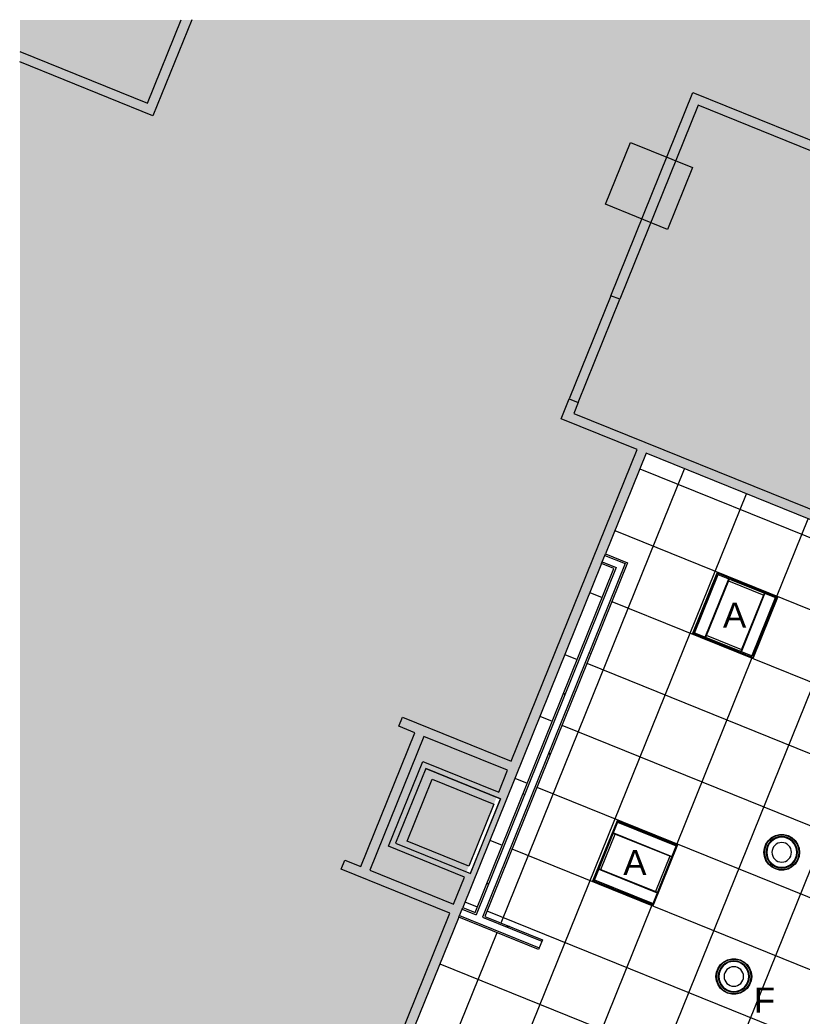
# Model space of a CAD drawing. Header units: inches. Extents: x 240 to 2111, y -1901 to 154.
# Drawn here: x 239.6 to 521, y -247.3 to 110.9 of the extents above; entities that cross this region are included whole.
import ezdxf

# ---------------------------------------------------------------- set-up
doc = ezdxf.new("R2010")
doc.units = ezdxf.units.IN
doc.header["$MEASUREMENT"] = 0
for name, color, linetype, lineweight in [('8th floor - 800-805 background_dwg', 8, 'Continuous', 9), ('A-CLNG', 13, 'Continuous', 13), ('A-CLNG-PATT', 13, 'Continuous', 13), ('A-COLS', 52, 'Continuous', 13), ('A-DETL-GENF', 92, 'Continuous', 9), ('A-WALL', 113, 'Continuous', 13), ('A-Wall-Bldg', 7, 'Continuous', 9), ('A-WALL-PATT', 111, 'Continuous', 13), ('E-LITE-EQPM', 33, 'Continuous', 9), ('E-LITE-EQPM-IDEN', 33, 'Continuous', 9), ('I-WALL', 2, 'Continuous', 13)]:
    doc.layers.add(name, color=color, linetype=linetype, lineweight=lineweight)
doc.styles.add('Arial', font='arial.ttf', dxfattribs={"height": 9})
pattern_1 = [(0, (0, 0), (30.72, 7.68), [1.267, -21.773, 1.267, -21.773, -122.88]), (0, (0, 0), (30.72, 7.68), [-46.08, 1.267, -44.813, 1.267, -21.773, -53.76]), (0, (0, 0), (30.72, 7.68), [-115.2, 1.267, -14.093, 1.267, -37.133]), (120, (11.52, 3.84), (-22.01108, 22.7643), [1.267, -21.773, 1.267, -21.773, -122.88]), (120, (11.52, 3.84), (-22.01108, 22.7643), [-46.08, 1.267, -44.813, 1.267, -21.773, -53.76]), (120, (11.52, 3.84), (-22.01108, 22.7643), [-115.2, 1.267, -14.093, 1.267, -37.133]), (240, (15.36, 19.2), (-8.70892, -30.4443), [1.267, -21.773, 1.267, -21.773, -122.88]), (240, (15.36, 19.2), (-8.70892, -30.4443), [-46.08, 1.267, -44.813, 1.267, -21.773, -53.76]), (240, (15.36, 19.2), (-8.70892, -30.4443), [-115.2, 1.267, -14.093, 1.267, -37.133])]

# ---------------------------------------------------------------- blocks, each defined once
blk = doc.blocks.new('8th floor - 800-805 background_dwg-V1-REFLECTED CEILING PLAN')
at = {"layer": 'A-Wall-Bldg', "color": 253, "flags": 128}
blk.add_lwpolyline([(577.51, -369.72), (588.37, -342.85), (615.2, -353.69)], dxfattribs=at)
blk = doc.blocks.new('Rectangular Column - 24_ x 24_-4979499-REFLECTED CEILING PLAN')
at = {"layer": 'A-COLS', "lineweight": 9}
blk.add_hatch(color=7, dxfattribs=at).paths.add_polyline_path([(12, -12), (12, 12), (-12, 12), (-12, -12), (-5.42, -12)], flags=0)
at = {"layer": 'A-COLS', "color": 8, "lineweight": 20}
for p, q in [((-12, 12), (12, 12)), ((-12, -12), (-12, 12)), ((12, 12), (12, -12)), ((12, -12), (-12, -12))]:
    blk.add_line(p, q, dxfattribs=at)
blk = doc.blocks.new('L-Recessed-Axis-Duo - 2 x 2-V12-REFLECTED CEILING PLAN')
at = {"layer": 'E-LITE-EQPM'}
for p, q in [((-11.7, 11.7), (-11.7, -11.7)), ((11.7, 11.7), (-11.7, 11.7)), ((-11.37, 11.26), (-11.37, 11.27)), ((-11.37, 11.14), (-11.37, 11.26)), ((-11.37, 11.14), (11.38, 11.14)), ((11.32, 11.32), (-11.32, 11.32)), ((-11.32, 11.32), (-11.32, -11.32)), ((11.32, -11.32), (11.32, 11.32)), ((11.38, 11.27), (11.38, 11.26)), ((11.38, 11.26), (11.38, 11.14)), ((11.7, -11.7), (11.7, 11.7)), ((-11.32, 7.03), (11.32, 7.03)), ((-11.32, 7.02), (11.32, 7.02)), ((-11.32, 6.85), (11.32, 6.85)), ((-10.57, 6.87), (-10.57, -6.87)), ((10.57, -6.87), (10.57, 6.87)), ((11.32, -6.85), (-11.32, -6.85)), ((-11.32, -7.02), (11.32, -7.02)), ((-11.32, -7.03), (11.32, -7.03)), ((-11.7, -11.7), (11.7, -11.7)), ((-11.37, -11.26), (-11.37, -11.14)), ((-11.37, -11.14), (11.38, -11.14)), ((-11.37, -11.27), (-11.37, -11.26)), ((-11.32, -11.32), (11.32, -11.32)), ((11.38, -11.14), (11.38, -11.26)), ((11.38, -11.26), (11.38, -11.27))]:
    blk.add_line(p, q, dxfattribs=at)
for points, knots in [([(-11.64, 11.64), (-11.65, 11.65), (-11.65, 11.65), (-11.66, 11.66), (-11.67, 11.67), (-11.68, 11.68), (-11.68, 11.68), (-11.69, 11.69), (-11.69, 11.69), (-11.7, 11.7), (-11.7, 11.7), (-11.7, 11.7), (-11.7, 11.7)], [0, 0, 0, 0, 0.166667, 0.25, 0.333333, 0.416667, 0.5, 0.583333, 0.666667, 0.75, 0.833333, 1, 1, 1, 1]), ([(11.64, 11.64), (11.65, 11.65), (11.65, 11.65), (11.66, 11.66), (11.67, 11.67), (11.68, 11.68), (11.68, 11.68), (11.69, 11.69), (11.69, 11.69), (11.7, 11.7), (11.7, 11.7), (11.7, 11.7), (11.7, 11.7)], [0, 0, 0, 0, 0.166667, 0.25, 0.333333, 0.416667, 0.5, 0.583333, 0.666667, 0.75, 0.833333, 1, 1, 1, 1]), ([(-11.7, -11.7), (-11.7, -11.7), (-11.7, -11.7), (-11.7, -11.7), (-11.69, -11.69), (-11.69, -11.69), (-11.68, -11.68), (-11.68, -11.68), (-11.67, -11.67), (-11.66, -11.66), (-11.65, -11.65), (-11.65, -11.65), (-11.64, -11.64)], [-1, -1, -1, -1, -0.833333, -0.75, -0.666667, -0.583333, -0.5, -0.416667, -0.333333, -0.25, -0.166667, 0, 0, 0, 0]), ([(11.64, -11.64), (11.65, -11.65), (11.65, -11.65), (11.66, -11.66), (11.67, -11.67), (11.68, -11.68), (11.68, -11.68), (11.69, -11.69), (11.69, -11.69), (11.7, -11.7), (11.7, -11.7), (11.7, -11.7), (11.7, -11.7)], [0, 0, 0, 0, 0.166667, 0.25, 0.333333, 0.416667, 0.5, 0.583333, 0.666667, 0.75, 0.833333, 1, 1, 1, 1])]:
    blk.add_open_spline(points, degree=3, knots=knots, dxfattribs=at)
blk = doc.blocks.new('L-Recessed-Axis-Duo - 2 x 2-V8-REFLECTED CEILING PLAN')
at = {"layer": 'E-LITE-EQPM'}
for p, q in [((-11.7, 11.7), (-11.7, -11.7)), ((11.7, 11.7), (-11.7, 11.7)), ((-11.37, 11.26), (-11.37, 11.27)), ((-11.37, 11.14), (-11.37, 11.26)), ((-11.37, 11.14), (11.38, 11.14)), ((11.32, 11.32), (-11.32, 11.32)), ((-11.32, 11.32), (-11.32, -11.32)), ((11.32, -11.32), (11.32, 11.32)), ((11.38, 11.27), (11.38, 11.26)), ((11.38, 11.26), (11.38, 11.14)), ((11.7, -11.7), (11.7, 11.7)), ((-11.32, 7.03), (11.32, 7.03)), ((-11.32, 7.02), (11.32, 7.02)), ((-11.32, 6.85), (11.32, 6.85)), ((-10.57, 6.87), (-10.57, -6.87)), ((10.57, -6.87), (10.57, 6.87)), ((11.32, -6.85), (-11.32, -6.85)), ((-11.32, -7.02), (11.32, -7.02)), ((-11.32, -7.03), (11.32, -7.03)), ((-11.7, -11.7), (11.7, -11.7)), ((-11.37, -11.26), (-11.37, -11.14)), ((-11.37, -11.14), (11.38, -11.14)), ((-11.37, -11.27), (-11.37, -11.26)), ((-11.32, -11.32), (11.32, -11.32)), ((11.38, -11.14), (11.38, -11.26)), ((11.38, -11.26), (11.38, -11.27))]:
    blk.add_line(p, q, dxfattribs=at)
for points, knots in [([(-11.64, 11.64), (-11.65, 11.65), (-11.65, 11.65), (-11.66, 11.66), (-11.67, 11.67), (-11.68, 11.68), (-11.68, 11.68), (-11.69, 11.69), (-11.69, 11.69), (-11.7, 11.7), (-11.7, 11.7), (-11.7, 11.7), (-11.7, 11.7)], [0, 0, 0, 0, 0.166667, 0.25, 0.333333, 0.416667, 0.5, 0.583333, 0.666667, 0.75, 0.833333, 1, 1, 1, 1]), ([(11.64, 11.64), (11.65, 11.65), (11.65, 11.65), (11.66, 11.66), (11.67, 11.67), (11.68, 11.68), (11.68, 11.68), (11.69, 11.69), (11.69, 11.69), (11.7, 11.7), (11.7, 11.7), (11.7, 11.7), (11.7, 11.7)], [0, 0, 0, 0, 0.166667, 0.25, 0.333333, 0.416667, 0.5, 0.583333, 0.666667, 0.75, 0.833333, 1, 1, 1, 1]), ([(-11.7, -11.7), (-11.7, -11.7), (-11.7, -11.7), (-11.7, -11.7), (-11.69, -11.69), (-11.69, -11.69), (-11.68, -11.68), (-11.68, -11.68), (-11.67, -11.67), (-11.66, -11.66), (-11.65, -11.65), (-11.65, -11.65), (-11.64, -11.64)], [-1, -1, -1, -1, -0.833333, -0.75, -0.666667, -0.583333, -0.5, -0.416667, -0.333333, -0.25, -0.166667, 0, 0, 0, 0]), ([(11.64, -11.64), (11.65, -11.65), (11.65, -11.65), (11.66, -11.66), (11.67, -11.67), (11.68, -11.68), (11.68, -11.68), (11.69, -11.69), (11.69, -11.69), (11.7, -11.7), (11.7, -11.7), (11.7, -11.7), (11.7, -11.7)], [0, 0, 0, 0, 0.166667, 0.25, 0.333333, 0.416667, 0.5, 0.583333, 0.666667, 0.75, 0.833333, 1, 1, 1, 1])]:
    blk.add_open_spline(points, degree=3, knots=knots, dxfattribs=at)
blk = doc.blocks.new('L-Pendant Allea - L-Pendant Allea-5480521-REFLECTED CEILING PLAN')
at = {"layer": 'E-LITE-EQPM', "flags": 128}
for points in [[(-6.42, 0), (-6.23, 1.54), (-5.68, 2.98), (-4.81, 4.26), (-3.65, 5.28), (-2.28, 6), (-0.77, 6.37), (0.77, 6.37), (2.28, 6), (3.65, 5.28), (4.81, 4.26), (5.69, 2.98), (6.23, 1.53), (6.42, 0)], [(-6.3, 0), (-6.11, 1.52), (-5.56, 2.95), (-4.68, 4.21), (-3.53, 5.21), (-2.16, 5.91), (-0.67, 6.26), (0.86, 6.24), (2.35, 5.84), (3.69, 5.1), (4.81, 4.06), (5.65, 2.78), (6.15, 1.33), (6.3, 0)], [(6.42, 0), (6.23, -1.54), (5.68, -2.98), (4.81, -4.26), (3.65, -5.28), (2.28, -6), (0.77, -6.37), (-0.77, -6.37), (-2.28, -6), (-3.65, -5.28), (-4.81, -4.26), (-5.69, -2.98), (-6.23, -1.53), (-6.42, 0)], [(6.3, 0), (6.11, -1.52), (5.56, -2.95), (4.68, -4.21), (3.53, -5.21), (2.16, -5.91), (0.67, -6.26), (-0.86, -6.24), (-2.35, -5.84), (-3.69, -5.1), (-4.81, -4.06), (-5.65, -2.78), (-6.15, -1.33), (-6.3, 0)]]:
    blk.add_lwpolyline(points, dxfattribs=at)
at = {"layer": 'E-LITE-EQPM'}
for radius, start, end in [(6.25, 360, 180), (5.65, 360, 180), (5.4, 360, 180), (6.25, 180, 360), (5.65, 180, 360), (5.4, 180, 360), (3.52, 0, 180), (3.52, 180, 0)]:
    blk.add_arc((0, 0), radius, start, end, dxfattribs=at)

msp = doc.modelspace()

# ---------------------------------------------------------------- hatches: boundary and pattern name
at = {"layer": 'A-CLNG-PATT'}
h = msp.add_hatch(dxfattribs=at)
h.set_pattern_fill('FP_3', color=256, style=0, pattern_type=2)
h.set_pattern_definition([(338, (578.734, -123.295), (-8.9906, -22.2524), []), (248, (578.734, -123.295), (-22.2524, 8.9906), [])])
h.paths.add_polyline_path([(906.93, -362.47), (955.57, -242.08), (858.66, -202.92), (858.7, -202.82), (805.63, -181.38), (805.5, -181.7), (798.78, -178.99), (832.68, -95.07), (785.62, -76.04), (785.81, -75.58), (755.72, -63.42), (752.11, -71.29), (725.13, -60.4), (736.89, -33.87), (764.23, -44.92), (757.4, -59.78), (787.31, -71.87), (824.88, 21.13), (798.94, 31.62), (794.68, 21.07), (652.21, 78.63), (620.11, -0.81), (591.14, 10.9), (555.44, -77.45), (581.51, -87.99), (580.11, -91.45), (464.92, -44.91), (450.31, -81.07), (458.26, -84.29), (406.88, -211.45), (427.65, -219.84), (426.25, -223.32), (397.52, -211.71), (371.61, -275.84), (381.59, -279.87), (381.64, -279.79), (384.52, -280.95), (373.98, -307.04), (361.11, -301.84), (347.46, -335.62), (641.36, -335.62), (641.36, -313.76), (663.36, -313.76), (663.36, -335.62), (840.47, -335.62), (906.92, -362.46)], flags=0)
h.paths.add_polyline_path([(519.91, -332.24), (498.21, -323.47), (506.98, -301.78), (528.68, -310.54), (521.09, -329.32)], flags=0)
h.paths.add_polyline_path([(756.18, -324.06), (734.48, -315.29), (743.25, -293.59), (764.95, -302.36), (757.23, -321.46)], flags=0)
h.paths.add_polyline_path([(863.49, -315.84), (842.1, -307.2), (842.05, -307.18), (841.19, -306.8), (850.22, -284.53), (871.58, -293.16), (871.62, -293.18), (872.49, -293.56), (863.49, -315.84)], flags=0)
h.paths.add_polyline_path([(864.07, -310.49), (869.21, -297.78), (849.6, -289.86), (844.47, -302.57), (863.99, -310.46)], flags=0)
h.paths.add_polyline_path([(453.15, -305.27), (431.45, -296.5), (440.22, -274.8), (461.92, -283.57), (454.55, -301.81)], flags=0)
h.paths.add_polyline_path([(689.38, -297.2), (667.68, -288.44), (676.44, -266.74), (698.14, -275.5), (690.69, -293.95)], flags=0)
h.paths.add_polyline_path([(881.49, -271.29), (860.1, -262.64), (860.05, -262.63), (859.19, -262.25), (868.22, -239.98), (889.58, -248.6), (889.63, -248.62), (890.49, -249), (881.49, -271.28)], flags=0)
h.paths.add_polyline_path([(622.63, -270.2), (600.93, -261.44), (609.7, -239.74), (631.4, -248.51), (624.15, -266.44)], flags=0)
h.paths.add_polyline_path([(882.07, -265.94), (887.21, -253.23), (867.61, -245.31), (862.47, -258.02), (881.99, -265.9)], flags=0)
h.paths.add_polyline_path([(555.87, -243.23), (534.17, -234.46), (542.94, -212.77), (564.64, -221.53), (556.03, -242.85)], flags=0)
h.paths.add_polyline_path([(497.31, -239.45), (495.59, -239.42), (494, -238.98), (492.67, -238.21), (491.44, -237.02), (490.63, -235.67), (490.22, -234.35), (490.07, -233.08), (490.26, -231.67), (490.74, -230.27), (491.5, -229.08), (492.79, -227.85), (494.23, -227.1), (495.69, -226.71), (497.39, -226.75), (498.98, -227.18), (500.31, -227.95), (501.54, -229.14), (502.35, -230.49), (502.76, -231.81), (502.91, -233.08), (502.72, -234.49), (502.24, -235.89), (501.48, -237.08), (500.19, -238.31), (498.75, -239.06), (497.36, -239.43)], flags=0)
h.paths.add_polyline_path([(792.06, -235.08), (770.36, -226.31), (779.13, -204.62), (800.83, -213.38), (792.1, -234.99)], flags=0)
h.paths.add_polyline_path([(403.4, -210.04), (453.37, -86.36), (448.9, -84.55), (398.93, -208.24), (402.81, -209.8)], flags=0)
h.paths.add_polyline_path([(725.26, -208.23), (703.56, -199.46), (712.32, -177.76), (734.02, -186.53), (725.56, -207.48)], flags=0)
h.paths.add_polyline_path([(467.52, -207.43), (445.82, -198.66), (454.59, -176.96), (476.28, -185.73), (469.09, -203.55)], flags=0)
h.paths.add_polyline_path([(514.54, -194.8), (512.82, -194.76), (511.24, -194.33), (509.91, -193.56), (508.68, -192.37), (507.86, -191.02), (507.45, -189.7), (507.3, -188.43), (507.49, -187.02), (507.97, -185.62), (508.73, -184.43), (510.02, -183.2), (511.46, -182.45), (512.92, -182.06), (514.62, -182.1), (516.21, -182.53), (517.54, -183.3), (518.77, -184.49), (519.58, -185.84), (519.99, -187.16), (520.14, -188.43), (519.95, -189.84), (519.47, -191.24), (518.71, -192.43), (517.38, -193.68), (515.98, -194.41), (514.59, -194.78)], flags=0)
h.paths.add_polyline_path([(658.51, -181.23), (636.81, -172.46), (645.58, -150.76), (667.28, -159.53), (659.02, -179.97)], flags=0)
h.paths.add_polyline_path([(591.75, -154.26), (570.06, -145.49), (578.82, -123.79), (600.52, -132.56), (593.16, -150.76)], flags=0)
h.paths.add_polyline_path([(532.89, -150.37), (531.18, -150.33), (529.59, -149.9), (528.26, -149.13), (527.05, -147.96), (526.22, -146.59), (525.81, -145.27), (525.66, -144), (525.85, -142.59), (526.33, -141.19), (527.09, -140), (528.38, -138.77), (529.81, -138.02), (531.27, -137.63), (532.98, -137.66), (534.56, -138.1), (535.89, -138.87), (537.12, -140.06), (537.94, -141.41), (538.35, -142.73), (538.5, -144), (538.31, -145.41), (537.83, -146.81), (537.07, -148), (535.78, -149.23), (534.34, -149.98), (532.95, -150.35)], flags=0)
h.paths.add_polyline_path([(761.52, -119.51), (740.13, -110.86), (740.09, -110.84), (739.22, -110.46), (748.26, -88.19), (769.62, -96.83), (769.67, -96.85), (770.53, -97.23), (761.52, -119.51)], flags=0)
h.paths.add_polyline_path([(503.4, -118.45), (481.7, -109.69), (490.47, -87.99), (512.17, -96.76), (503.95, -117.08)], flags=0)
h.paths.add_polyline_path([(762.11, -114.16), (767.25, -101.46), (747.65, -93.53), (742.51, -106.23), (762.02, -114.13)], flags=0)
h.paths.add_polyline_path([(694.15, -91.93), (672.45, -83.16), (681.22, -61.46), (702.92, -70.23), (695.1, -89.57)], flags=0)
h.paths.add_polyline_path([(627.39, -64.96), (605.69, -56.19), (614.46, -34.49), (636.16, -43.26), (628.56, -62.06)], flags=0)
h.paths.add_polyline_path([(730.03, -2.95), (708.33, 5.81), (717.1, 27.51), (738.8, 18.75), (731.56, 0.83)], flags=0)
h.paths.add_polyline_path([(663.27, 24.02), (641.57, 32.79), (650.34, 54.48), (672.04, 45.72), (663.43, 24.41)], flags=0)
at = {"layer": 'A-COLS'}
h = msp.add_hatch(color=250, dxfattribs=at)
h.paths.add_polyline_path([(472.61, 35.57), (481.6, 57.83), (475.59, 60.26), (466.6, 38)], flags=0)
h.paths.add_polyline_path([(463.35, 39.31), (472.35, 61.57), (459.35, 66.82), (450.36, 44.57), (452.21, 43.82)], flags=0)
at = {"layer": 'A-DETL-GENF'}
h = msp.add_hatch(color=254, dxfattribs=at)
h.paths.add_polyline_path([(803.81, -1901.45), (2110.78, -1901.45), (2110.78, -176.86), (2008.52, -429.97), (1892.39, -383.05), (1892.39, -747.55), (1888.89, -747.55), (1888.89, -489.42), (1881.89, -489.42), (1881.89, -485.92), (1888.89, -485.92), (1888.89, -381.64), (1871.3, -374.53), (1913.44, -270.22), (1928.64, -276.36), (1927.33, -279.61), (1915.37, -274.78), (1875.85, -372.6), (2006.58, -425.41), (2068.3, -272.67), (1992.86, -242.19), (1970.67, -297.12), (1964.41, -294.59), (1965.72, -291.35), (1968.74, -292.56), (1989.62, -240.88), (1981.97, -237.79), (1983.28, -234.55), (2069.61, -269.42), (2110.78, -167.52), (2110.78, 42.18), (1940.83, 110.88), (1553.94, 110.88), (1494.21, -36.95), (1610.28, -83.84), (1608.97, -87.09), (1480.15, -35.04), (1481.46, -31.8), (1490.97, -35.64), (1550.16, 110.88), (1346.5, 110.88), (1315.87, 35.15), (1393.31, 3.82), (1393.43, 4.11), (1413.83, -4.13), (1413.74, -4.44), (1444.38, -16.81), (1443.06, -20.06), (1412.41, -7.67), (1405.58, -24.53), (1385.19, -16.29), (1392, 0.57), (1294.39, 40.06), (1295.7, 43.3), (1312.62, 36.46), (1342.72, 110.88), (1145.86, 110.88), (1150.94, 108.82), (1148.52, 102.84), (1258.62, 58.3), (1257.31, 55.06), (1147.2, 99.6), (1139.52, 80.6), (1115.51, 90.32), (1123.83, 110.88), (631.53, 110.88), (624.73, 94.03), (792.9, 26), (797.01, 36.17), (959.52, -29.48), (958.26, -32.61), (992.67, -46.53), (990.79, -51.16), (827.72, 14.8), (792.13, -73.28), (994.81, -155.26), (1030.43, -67.2), (1027.87, -66.16), (1029.75, -61.53), (1058.18, -73.03), (1056.3, -77.66), (1037.85, -70.2), (1002.22, -158.26), (1015.08, -163.45), (1018.42, -155.21), (1038.81, -163.45), (1030.57, -183.85), (1010.17, -175.6), (1010.93, -173.71), (998.08, -168.51), (976.49, -221.88), (1215.66, -318.63), (1265.23, -195.93), (1222.67, -178.72), (1234.41, -149.71), (1093.38, -92.66), (1095.26, -88.03), (1283.56, -164.2), (1281.68, -168.83), (1280.66, -168.42), (1244.39, -258.21), (1281.37, -273.17), (1285.4, -263.21), (1305.79, -271.45), (1298.33, -289.91), (1307.84, -293.76), (1347.55, -195.48), (1318.76, -183.83), (1320.64, -179.2), (1352.67, -192.15), (1350.78, -196.82), (1494.45, -254.87), (1496.31, -250.28), (1637.87, -307.47), (1637.86, -1157.84), (1596.49, -1157.84), (1596.49, -1238.44), (1393.68, -1238.48), (1390.34, -1246.85), (1390.34, -1238.44), (1388.86, -1238.44), (1388.86, -855.25), (1285.16, -925.18), (1265.15, -975.36), (1229.33, -960.88), (1199.86, -980.75), (1179.39, -995), (1206.13, -1033.42), (1190.34, -1072.48), (1093.05, -928.2), (1092.62, -927.66), (1092.08, -927.23), (1091.46, -926.93), (1090.79, -926.79), (1090.1, -926.8), (1089.43, -926.97), (1088.82, -927.28), (1040.99, -959.53), (1028.72, -950.31), (1016.73, -940.73), (1005.04, -930.78), (993.65, -920.48), (982.58, -909.85), (971.84, -898.88), (961.44, -887.59), (951.38, -876), (941.31, -863.63), (932.34, -851.92), (923.37, -839.46), (914.79, -826.73), (906.6, -813.75), (898.8, -800.52), (891.41, -787.07), (884.43, -773.4), (877.86, -759.52), (871.72, -745.45), (866.01, -731.2), (860.73, -716.79), (855.89, -702.22), (851.5, -687.51), (847.55, -672.68), (895.3, -640.47), (895.87, -640), (896.35, -639.3), (896.59, -638.72), (896.69, -637.99), (896.59, -637.19), (896.31, -636.49), (811.28, -510.38), (305.2, -510.38), (305.2, -339.24), (300.95, -339.24), (300.95, -335.74), (343.64, -335.74), (357.87, -300.53), (351.67, -298.02), (362.17, -272.03), (368.37, -274.53), (394.33, -210.29), (355.22, -194.49), (356.53, -191.24), (362.31, -193.57), (381.76, -145.42), (375.99, -143.08), (377.3, -139.84), (416.41, -155.63), (461.67, -43.6), (434.32, -32.55), (437.22, -25.37), (440.47, -26.68), (438.87, -30.62), (552.11, -76.36), (596.87, 34.43), (483.64, 80.18), (475.59, 60.26), (481.6, 57.83), (472.61, 35.57), (466.6, 38), (455.45, 10.41), (452.21, 11.72), (463.35, 39.31), (450.36, 44.57), (459.35, 66.82), (472.35, 61.57), (481.71, 84.74), (598.18, 37.68), (627.76, 110.88), (239.63, 110.88), (239.63, -1901.45), (801.64, -1901.45)], flags=0)
h.paths.add_polyline_path([(1701.73, -747.55), (1698.23, -747.55), (1698.23, -470.21), (1701.73, -470.21), (1701.73, -485.92), (1841.89, -485.96), (1841.89, -489.42), (1701.73, -489.42), (1701.73, -643.75)], flags=0)
h.paths.add_polyline_path([(713.83, -737.92), (688.79, -727.81), (695.59, -710.99), (720.62, -721.11), (713.97, -737.56)], flags=0)
h.paths.add_polyline_path([(473.33, -647.04), (451.84, -638.35), (460.83, -616.1), (482.32, -624.78), (474.65, -643.75)], flags=0)
h.paths.add_polyline_path([(1727.98, -601.81), (1727.98, -579.81), (1749.98, -579.81), (1749.98, -601.81)], flags=0)
h.paths.add_polyline_path([(1698.23, -430.21), (1698.23, -265.39), (1114.16, -29.41), (1115.47, -26.16), (1601.7, -222.61), (1623.43, -168.83), (1632.93, -172.67), (1631.62, -175.92), (1625.36, -173.39), (1604.94, -223.92), (1643.89, -239.65), (1664.3, -189.12), (1657.58, -186.41), (1658.89, -183.16), (1704.64, -201.65), (1703.33, -204.89), (1667.55, -190.43), (1647.13, -240.97), (1726.79, -273.15), (1747.21, -222.62), (1740.42, -219.88), (1741.73, -216.63), (1748.52, -219.37), (1753.92, -206.01), (1796.89, -223.37), (1795.58, -226.62), (1755.86, -210.57), (1728.95, -277.16), (1728.95, -289.53), (1751.97, -289.53), (1751.97, -322.54), (1827.01, -352.86), (1866.45, -255.25), (1828.92, -240.09), (1830.23, -236.84), (1871.01, -253.32), (1828.95, -357.42), (1725.45, -315.6), (1725.45, -276.38), (1701.73, -266.8), (1701.73, -430.21)], flags=0)
h.paths.add_polyline_path([(1207.25, -339.45), (1214.16, -322.33), (967.57, -222.58), (990.66, -165.51), (987.76, -164.34), (967.89, -213.52), (918.74, -193.69), (908.6, -218.78), (1186.4, -331.02)], flags=0)
h.paths.add_polyline_path([(260.95, -339.24), (242.95, -339.24), (242.95, -335.74), (260.95, -335.74)], flags=0)
h.paths.add_polyline_path([(1749.97, -321.73), (1749.97, -315.53), (1734.61, -315.53), (1749.25, -321.44)], flags=0)
h.paths.add_polyline_path([(1747.21, -291.81), (1749.97, -291.81), (1749.97, -291.53), (1728.95, -291.53), (1728.95, -291.81), (1746.66, -291.81)], flags=0)
h.paths.add_polyline_path([(1277.93, -281.67), (1279.87, -276.88), (1242.89, -261.92), (1240.94, -266.73), (1277.15, -281.36)], flags=0)
h.paths.add_polyline_path([(1944.88, -222.81), (1929.12, -216.44), (1930.43, -213.19), (1935.63, -215.29), (1987.54, -86.83), (1990.78, -88.14), (1938.88, -216.61), (1946.19, -219.56)], flags=0)
h.paths.add_polyline_path([(395.64, -207.04), (399.56, -197.32), (372.21, -186.27), (384.55, -155.73), (411.9, -166.77), (415.05, -158.87), (385.01, -146.73), (365.55, -194.89), (394.33, -206.51)], flags=0)
h.paths.add_polyline_path([(965.12, -207.01), (983.12, -162.46), (938.64, -144.47), (920.62, -189.03), (963.25, -206.26)], flags=0)
h.paths.add_polyline_path([(1892.03, -201.45), (1723.86, -133.48), (1725.16, -130.26), (1802.23, -161.39), (1864.13, -8.18), (1867.37, -9.49), (1805.47, -162.71), (1893.34, -198.21)], flags=0)
h.paths.add_polyline_path([(400.31, -195.47), (401.16, -193.37), (378.91, -184.37), (387.9, -162.12), (410.15, -171.11), (411.15, -168.63), (385.66, -158.33), (374.81, -185.17), (399.56, -195.17)], flags=0)
h.paths.add_polyline_path([(1266.54, -192.69), (1276.95, -166.92), (1237.65, -151.02), (1227.23, -176.79), (1265.23, -192.16)], flags=0)
h.paths.add_polyline_path([(1012.81, -169.08), (1013.2, -168.1), (1000.35, -162.9), (999.95, -163.88), (1011.41, -168.51)], flags=0)
h.paths.add_polyline_path([(992.54, -160.88), (992.93, -159.9), (940.89, -138.85), (940.52, -139.83), (983.12, -157.07)], flags=0)
h.paths.add_polyline_path([(1672.33, -132.53), (1651.93, -124.29), (1658.82, -107.23), (1646.06, -102.07), (1647.37, -98.83), (1660.13, -103.99), (1660.17, -103.89), (1668.75, -107.36), (1720.61, 21.02), (1710.42, 25.14), (1720.16, 49.25), (1744.26, 39.51), (1734.52, 15.4), (1723.86, 19.71), (1671.99, -108.67), (1680.57, -112.13), (1680.57, -112.24), (1688.07, -115.27), (1686.76, -118.52), (1679.22, -115.47), (1673.24, -130.26)], flags=0)
h.paths.add_polyline_path([(2000.45, -89.89), (1980.05, -81.64), (1988.29, -61.24), (2008.69, -69.49), (2003.33, -82.75)], flags=0)
h.paths.add_polyline_path([(1077.07, -14.42), (1072.05, -12.39), (1073.36, -9.15), (1078.38, -11.18)], flags=0)
h.paths.add_polyline_path([(1138.42, 83.21), (1138.49, 83.38), (1118.18, 91.59), (1118.11, 91.42), (1137.99, 83.38)], flags=0)
h.paths.add_polyline_path([(1146.74, 103.78), (1148.33, 107.72), (1140.52, 110.88), (1129.18, 110.88), (1138.49, 107.11)], flags=0)
at = {"layer": 'A-WALL-PATT', "lineweight": 9}
for points in [[(596.87, 34.43), (598.18, 37.68), (481.71, 84.74), (480.4, 81.49), (590.47, 37.02)], [(550.79, -79.61), (552.11, -76.37), (435.63, -29.31), (434.32, -32.55), (546.26, -77.78)], [(415.15, -168.09), (464.92, -44.91), (461.67, -43.6), (411.9, -166.78), (415.09, -168.07)], [(415.09, -158.88), (416.41, -155.64), (377.3, -139.84), (375.99, -143.08), (415.05, -158.87)], [(365.55, -194.89), (385.01, -146.73), (381.76, -145.42), (362.31, -193.57)], [(374.07, -187.02), (385.66, -158.33), (383.8, -157.58), (372.21, -186.27)], [(412.55, -169.19), (413.3, -167.34), (384.55, -155.73), (383.8, -157.58), (410.15, -168.23)], [(403.56, -196.78), (415.15, -168.09), (413.3, -167.34), (401.7, -196.03), (403.4, -196.72)], [(402.81, -198.64), (403.56, -196.78), (374.81, -185.17), (374.07, -187.02), (401.7, -198.19)], [(394.33, -210.29), (395.64, -207.04), (356.53, -191.24), (355.22, -194.49), (377.65, -203.55)]]:
    msp.add_hatch(color=7, dxfattribs=at).paths.add_polyline_path(points, flags=0)
h = msp.add_hatch(color=7, dxfattribs=at)
h.paths.add_polyline_path([(438.87, -30.62), (440.47, -26.68), (437.22, -25.37), (435.63, -29.31), (437.22, -29.95)], flags=0)
h.paths.add_polyline_path([(455.45, 10.41), (483.64, 80.18), (480.4, 81.49), (452.21, 11.72)], flags=0)
h = msp.add_hatch(dxfattribs=at)
h.set_pattern_fill('FP_2', color=256, style=0, pattern_type=2)
h.set_pattern_definition(pattern_1)
h.paths.add_polyline_path([(406.88, -211.45), (458.02, -84.87), (457.44, -84.63), (406.3, -211.21)], flags=0)
h = msp.add_hatch(dxfattribs=at)
h.set_pattern_fill('FP_2', color=256, style=0, pattern_type=2)
h.set_pattern_definition(pattern_1)
h.paths.add_polyline_path([(403.98, -210.28), (453.95, -86.59), (453.37, -86.36), (403.4, -210.04)], flags=0)
h = msp.add_hatch(color=7, dxfattribs=at)
h.paths.add_polyline_path([(346, -335.74), (347.41, -335.74), (361.11, -301.84), (357.87, -300.53), (343.64, -335.74)], flags=0)
h.paths.add_polyline_path([(371.61, -275.84), (402.81, -198.64), (399.56, -197.33), (368.37, -274.53), (370.05, -275.21)], flags=0)
h = msp.add_hatch(dxfattribs=at)
h.set_pattern_fill('FP_2', color=256, style=0, pattern_type=2)
h.set_pattern_definition(pattern_1)
h.paths.add_polyline_path([(427.42, -220.42), (427.65, -219.84), (406.3, -211.21), (406.07, -211.79), (426.48, -220.04)], flags=0)
h.paths.add_polyline_path([(403.75, -210.86), (403.98, -210.28), (398.93, -208.24), (398.69, -208.82), (403.4, -210.72)], flags=0)

# ---------------------------------------------------------------- linework, layer by layer
at = {"layer": 'A-CLNG'}
for p, q in [((490.47, -87.99), (481.7, -109.69)), ((512.17, -96.76), (490.47, -87.99)), ((503.4, -118.45), (512.17, -96.76)), ((481.7, -109.69), (503.4, -118.45)), ((454.59, -176.96), (445.82, -198.66)), ((476.28, -185.73), (454.59, -176.96)), ((467.52, -207.43), (476.28, -185.73)), ((445.82, -198.66), (467.52, -207.43))]:
    msp.add_line(p, q, dxfattribs=at)
at = {"layer": 'A-COLS', "color": 8, "lineweight": 20}
for p, q in [((450.36, 44.57), (459.35, 66.82)), ((459.35, 66.82), (481.6, 57.83)), ((481.6, 57.83), (472.61, 35.57)), ((472.61, 35.57), (450.36, 44.57))]:
    msp.add_line(p, q, dxfattribs=at)
at = {"layer": 'A-WALL'}
for p, q in [((448.9, -84.55), (450.31, -81.07)), ((450.07, -81.65), (457.44, -84.63)), ((457.44, -84.63), (406.07, -211.79)), ((449.14, -83.97), (454.19, -86.01)), ((454.19, -86.01), (403.75, -210.86)), ((397.52, -211.71), (398.93, -208.24)), ((397.76, -211.13), (426.48, -222.74)), ((398.69, -208.82), (403.75, -210.86)), ((406.07, -211.79), (427.42, -220.42))]:
    msp.add_line(p, q, dxfattribs=at)
at = {"layer": 'I-WALL'}
for p, q in [((285.57, 80.96), (297.65, 110.88)), ((301.43, 110.88), (287.5, 76.41)), ((239.63, 99.52), (285.57, 80.96)), ((287.5, 76.41), (239.63, 95.75)), ((450.31, -81.07), (458.26, -84.29)), ((458.26, -84.29), (406.88, -211.45)), ((453.37, -86.36), (448.9, -84.55)), ((403.4, -210.04), (453.37, -86.36)), ((398.93, -208.24), (403.4, -210.04)), ((426.25, -223.32), (397.52, -211.71)), ((406.88, -211.45), (427.65, -219.84)), ((427.65, -219.84), (426.25, -223.32))]:
    msp.add_line(p, q, dxfattribs=at)
at = {"layer": 'I-WALL', "color": 8, "lineweight": 20}
for p, q in [((452.21, 11.72), (481.71, 84.74)), ((481.71, 84.74), (598.18, 37.68)), ((483.64, 80.18), (455.45, 10.41)), ((596.87, 34.43), (483.64, 80.18)), ((455.45, 10.41), (452.21, 11.72)), ((434.32, -32.55), (437.22, -25.37)), ((437.22, -25.37), (440.47, -26.68)), ((440.47, -26.68), (438.87, -30.62)), ((438.87, -30.62), (552.11, -76.37)), ((461.67, -43.6), (434.32, -32.55)), ((416.41, -155.64), (461.67, -43.6)), ((464.92, -44.91), (450.31, -81.07)), ((554.04, -80.92), (464.92, -44.91)), ((448.9, -84.55), (398.93, -208.24)), ((375.99, -143.08), (377.3, -139.84)), ((381.76, -145.42), (375.99, -143.08)), ((377.3, -139.84), (416.41, -155.64)), ((362.31, -193.57), (381.76, -145.42)), ((385.01, -146.73), (365.55, -194.89)), ((415.09, -158.88), (385.01, -146.73)), ((372.21, -186.27), (384.55, -155.73)), ((384.55, -155.73), (411.9, -166.78)), ((385.66, -158.33), (374.81, -185.17)), ((412.55, -169.19), (385.66, -158.33)), ((411.9, -166.78), (415.09, -158.88)), ((401.7, -196.03), (412.55, -169.19)), ((374.81, -185.17), (401.7, -196.03)), ((399.56, -197.33), (372.21, -186.27)), ((355.22, -194.49), (356.53, -191.24)), ((356.53, -191.24), (362.31, -193.57)), ((394.33, -210.29), (355.22, -194.49)), ((365.55, -194.89), (395.64, -207.04)), ((395.64, -207.04), (399.56, -197.33)), ((368.37, -274.53), (394.33, -210.29)), ((397.52, -211.71), (371.61, -275.84))]:
    msp.add_line(p, q, dxfattribs=at)
at = {"layer": 'I-WALL', "lineweight": 9}
for p, q in [((452.21, 11.72), (437.22, -25.37)), ((440.47, -26.68), (455.45, 10.41))]:
    msp.add_line(p, q, dxfattribs=at)

# ---------------------------------------------------------------- block references
at = {"layer": '8th floor - 800-805 background_dwg', "color": 253, "rotation": 270.0000000000001}
msp.add_blockref('8th floor - 800-805 background_dwg-V1-REFLECTED CEILING PLAN', (755.37, 419.18), dxfattribs=at)
msp.add_blockref('8th floor - 800-805 background_dwg-V1-REFLECTED CEILING PLAN', (755.37, 419.18), dxfattribs=at)
msp.add_blockref('8th floor - 800-805 background_dwg-V1-REFLECTED CEILING PLAN', (755.37, 419.18), dxfattribs=at)
msp.add_blockref('8th floor - 800-805 background_dwg-V1-REFLECTED CEILING PLAN', (755.37, 419.18), dxfattribs=at)
at = {"layer": 'A-COLS', "lineweight": 9, "rotation": 337.9929263561684}
msp.add_blockref('Rectangular Column - 24_ x 24_-4979499-REFLECTED CEILING PLAN', (394.53, -177.74), dxfattribs=at)
at = {"layer": 'E-LITE-EQPM', "extrusion": (0, 0, -1)}
for name, p, rotation in [('L-Recessed-Axis-Duo - 2 x 2-V12-REFLECTED CEILING PLAN', (-496.93, -103.22), 112.0000000000004), ('L-Recessed-Axis-Duo - 2 x 2-V8-REFLECTED CEILING PLAN', (-461.05, -192.2), 202.0000000000004)]:
    msp.add_blockref(name, p, dxfattribs=dict(at, rotation=rotation))
at = {"layer": 'E-LITE-EQPM', "rotation": 179.9999749188097}
for p in [(513.72, -188.43), (496.49, -233.08)]:
    msp.add_blockref('L-Pendant Allea - L-Pendant Allea-5480521-REFLECTED CEILING PLAN', p, dxfattribs=at)

# ---------------------------------------------------------------- texts
at = {"layer": 'E-LITE-EQPM-IDEN', "char_height": 9, "attachment_point": 1, "style": 'Arial'}
for s, insert, width in [('A', (492.58, -98.63), 10.302), ('A', (456.7, -187.61), 10.302), ('F', (503.69, -237.12), 9.393)]:
    msp.add_mtext(s, dxfattribs=dict(at, insert=insert, width=width))

doc.saveas('drawing.dxf')
